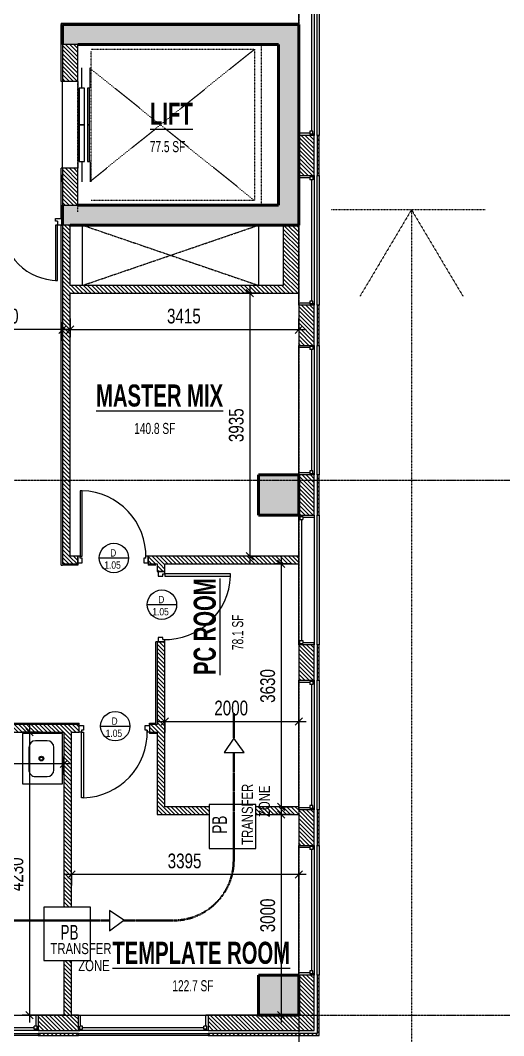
# Model space of a CAD drawing. Header units: millimetres. Extents: x -25222 to 91371, y -63339 to 20835.
# Drawn here: x 57575 to 64798, y -9696 to 5484 of the extents above; entities that cross this region are included whole.
import ezdxf

# ---------------------------------------------------------------- set-up
doc = ezdxf.new("R2010")
doc.units = ezdxf.units.MM
for name, pattern in [('Aligning Line', [6.35, 3.175, -3.175]), ('Cut Out Line', [2, 1, -1]), ('Dash_2_', [6.35, 3.175, -3.175]), ('Grid Line', [22.225, 12.7, -3.175, 3.175, -3.175])]:
    doc.linetypes.add(name, pattern=pattern)
for name, color, linetype, lineweight in [('A-ANNO-DIMS', 211, 'Continuous', 9), ('A-ANNO-DIMS-110', 211, 'Continuous', 9), ('A-AREA-IDEN', 2, 'Continuous', 9), ('A-DETL', 90, 'Continuous', 5), ('A-DETL-GENF', 92, 'Continuous', 5), ('A-DETL-HDLN', 90, 'Dash_2_', 5), ('A-DETL-THIN', 151, 'Continuous', 5), ('A-DOOR', 31, 'Continuous', 5), ('A-DOOR-FRAM', 31, 'Continuous', 5), ('A-DOOR-IDEN', 31, 'Continuous', 9), ('A-GLAZ', 151, 'Continuous', 5), ('A-WALL', 113, 'Continuous', 5), ('A-WALL-PATT', 111, 'Continuous', 25), ('G-ANNO-TEXT', 231, 'Continuous', 9), ('I-FURN', 30, 'Continuous', 5), ('Q-SPCQ', 91, 'Continuous', 5), ('S-COLS', 52, 'Continuous', 5), ('S-GRID', 1, 'Continuous', 9)]:
    doc.layers.add(name, color=color, linetype=linetype, lineweight=lineweight)
doc.styles.add('Swis721 Cn BT', font='swissc.ttf', dxfattribs={"width": 0.8, "height": 220})
doc.styles.add('Swis721 Cn BT_10', font='swissc.ttf', dxfattribs={"width": 0.9, "height": 220})
doc.styles.add('Swis721 Cn BT_3', font='swissc.ttf', dxfattribs={"width": 0.8, "height": 165})
doc.styles.add('Swis721 Cn BT_7', font='swissc.ttf', dxfattribs={"height": 110})
doc.styles.add('Swis721 Cn BT_B', font='swisscb.ttf', dxfattribs={"width": 0.8, "height": 330})
doc.styles.add('Swis721 LtCn BT', font='swisscl.ttf', dxfattribs={"height": 165})
doc.dimstyles.new('Diagonal_-2_mm_Swiss', dxfattribs={"dimscale": 304.8, "dimtxt": 222.071065, "dimasz": 0.360892, "dimexe": 0.360892, "dimexo": 0.0625, "dimgap": 0.072178, "dimtad": 1, "dimdec": 0, "dimzin": 0, "dimdsep": 46, "dimtxsty": 'Swis721 Cn BT_10', "dimblk1": 'OBLIQUE', "dimblk2": 'OBLIQUE', "dimsah": 1, "dimcen": 0.09, "dimdle": 0.360892, "dimazin": 0, "dimtfac": 1, "dimtdec": 4, "dimtix": 1, "dimtmove": 0, "dimatfit": 3, "dimfxl": 0.541339, "dimfxlon": 1, "dimtvp": 1, "dimtolj": 1, "dimtzin": 0, "dimarcsym": 2})
pattern_1 = [(315, (14219.89, -54691.457), (30.869454, 30.869454), [])]

# ---------------------------------------------------------------- blocks, each defined once
blk = doc.blocks.new('BETACRYL BB R 5337 - 0-100 Classic White-1237994-4_ FOURTH FLOOR - GA PLAN')
at = {"layer": 'A-DETL-GENF', "color": 53, "lineweight": 9}
for p, q in [((167.5, 187.5), (-167.5, 187.5)), ((-267.5, 87.5), (-267.5, -87.5)), ((267.5, -87.5), (267.5, 87.5)), ((-167.5, -187.5), (167.5, -187.5))]:
    blk.add_line(p, q, dxfattribs=at)
for radius in [35, 23]:
    blk.add_circle((0, 0), radius, dxfattribs=at)
for centre, start, end in [((-167.5, 87.5), 90, 180), ((167.5, 87.5), 0, 90), ((-167.5, -87.5), 180, 270), ((167.5, -87.5), 270, 0)]:
    blk.add_arc(centre, 100, start, end, dxfattribs=at)
blk = doc.blocks.new('MM-HOSPITAL A_B BLOCK 2022_05_19_Interiors_rvt-1-4_ FOURTH FLOOR - GA PLAN')
at = {"layer": 'A-WALL', "color": 10, "lineweight": 9}
for p, q in [((58185, 5441), (61735, 5441)), ((58185, 5441), (58185, 5421)), ((58185, 4571), (58185, 5421)), ((61735, 5421), (61735, 5441)), ((58205, 4571), (58185, 4571)), ((58185, 2531), (58185, 3271)), ((58205, 3271), (58185, 3271)), ((58205, 2531), (58185, 2531)), ((58185, -2664), (58185, 2416)), ((58205, 2416), (58185, 2416)), ((58185, -2664), (58205, -2664)), ((58435, -2664), (58205, -2664)), ((58435, -2644), (58435, -2664)), ((59485, -2644), (59485, -2664)), ((59600, -2664), (59485, -2664)), ((59600, -5024), (59600, -3809)), ((59620, -3809), (59600, -3809)), ((55390, -5024), (58455, -5024)), ((58455, -5044), (58455, -5024)), ((59505, -5024), (59600, -5024)), ((59505, -5044), (59505, -5024)), ((59505, -5159), (59505, -5179)), ((59610, -5159), (59610, -5179)), ((59610, -5179), (59505, -5179))]:
    blk.add_line(p, q, dxfattribs=at)
at = {"layer": 'I-FURN', "color": 53, "lineweight": 9}
for p, q in [((58205, -5179), (57605, -5179)), ((57605, -5179), (57605, -5929)), ((58205, -5929), (58205, -5179)), ((57605, -5929), (58205, -5929))]:
    blk.add_line(p, q, dxfattribs=at)
at = {"color": 53, "lineweight": 9, "rotation": 270.0000000000001}
blk.add_blockref('BETACRYL BB R 5337 - 0-100 Classic White-1237994-4_ FOURTH FLOOR - GA PLAN', (57890, -5554), dxfattribs=at)
blk = doc.blocks.new('M_Concrete-Rectangular-Column - 600 x 600-11757013-4_ FOURTH FLOOR - GA PLAN')
at = {"layer": 'S-COLS'}
blk.add_hatch(color=55, dxfattribs=at).paths.add_polyline_path([(300, -300), (300, 300), (-300, 300), (-300, -300)], flags=0)
at = {"layer": 'S-COLS', "color": 250, "lineweight": 50}
for p, q in [((300, 300), (-300, 300)), ((-300, 300), (-300, -300)), ((300, -300), (300, 300)), ((-300, -300), (300, -300))]:
    blk.add_line(p, q, dxfattribs=at)
blk = doc.blocks.new('M_Fixed - 1938_2578-11196790-4_ FOURTH FLOOR - GA PLAN')
at = {"layer": 'A-GLAZ', "lineweight": 9}
for p, q in [((-969, 128), (-950, 128)), ((-950, 128), (-950, 65)), ((-950, 109), (-906, 109)), ((-950, 65), (-906, 65)), ((-937, 65), (-937, -102)), ((-906, 109), (-906, 65)), ((-906, 87), (906, 87)), ((906, 109), (906, 65)), ((950, 109), (906, 109)), ((906, 65), (950, 65)), ((937, 65), (937, -102)), ((950, 128), (950, 65)), ((968, 128), (950, 128)), ((-969, -102), (-937, -102)), ((969, -102), (937, -102))]:
    blk.add_line(p, q, dxfattribs=at)
blk = doc.blocks.new('Lift - Centre door 1800X2500 - 13 Person 800kg load-6536581-4_ FOURTH FLOOR - GA PLAN')
at = {"layer": 'Q-SPCQ'}
for p, q in [((-596, 118), (-496, 118)), ((-596, 115), (-596, 118)), ((-561, 119), (-531, 119)), ((-559, 119), (-561, 119)), ((-561, 119), (-559, 119)), ((-559, 119), (-561, 119)), ((-531, 119), (-533, 119)), ((-533, 119), (-531, 119)), ((-531, 119), (-533, 119)), ((-496, 118), (-496, 115)), ((-396, -115), (-396, 115)), ((-396, 115), (904, 115)), ((904, -115), (904, 115)), ((904, -115), (-396, -115)), ((-296, -135), (-296, -215)), ((254, -135), (-296, -135)), ((254, -215), (254, -135)), ((804, -135), (254, -135)), ((254, -135), (254, -215)), ((804, -215), (804, -135)), ((-296, -175), (-596, -175)), ((-296, -300), (-596, -300)), ((-296, -215), (254, -215)), ((-296, -260), (-296, -290)), ((254, -260), (-296, -260)), ((-296, -290), (254, -290)), ((254, -215), (804, -215)), ((254, -290), (254, -260)), ((804, -260), (254, -260)), ((254, -260), (254, -290)), ((254, -290), (804, -290)), ((804, -175), (1104, -175)), ((804, -290), (804, -260)), ((804, -300), (1104, -300))]:
    blk.add_line(p, q, dxfattribs=at)
at = {"layer": 'Q-SPCQ', "linetype": 'Aligning Line'}
for p, q in [((-1046, -115), (1104, -115)), ((-946, -2855), (-946, -115)), ((1454, -2855), (1454, -115)), ((-878, -2755), (1085, -315)), ((-878, -2755), (-878, -315)), ((-596, -315), (1354, -315)), ((-578, -315), (1385, -2755)), ((1385, -315), (1385, -2755)), ((1454, -2855), (-946, -2855)), ((1385, -2755), (-878, -2755))]:
    blk.add_line(p, q, dxfattribs=at)
blk = doc.blocks.new('DC_DdlFlPanelFire-Rated-eq w vision panel - FWD8 1_8-12335370-4_ FOURTH FLOOR - GA PLAN')
at = {"layer": 'A-DOOR'}
for p, q in [((-795, 940), (-825, 940)), ((-825, 940), (-825, 115)), ((-795, 115), (-795, 940)), ((795, 115), (795, 940)), ((795, 940), (825, 940)), ((825, 940), (825, 115)), ((-825, 115), (-795, 115)), ((825, 115), (795, 115))]:
    blk.add_line(p, q, dxfattribs=at)
for centre, start, end in [((-825, 115), 360, 90), ((825, 115), 90, 180)]:
    blk.add_arc(centre, 825, start, end, dxfattribs=at)
at = {"layer": 'A-DOOR-FRAM'}
for p, q in [((-900, 15), (-900, 115)), ((-900, 115), (-825, 115)), ((-795, 15), (-900, 15)), ((-825, 57), (-825, 115)), ((-825, 57), (-795, 57)), ((-795, 57), (-795, 15)), ((795, 57), (825, 57)), ((795, 15), (795, 57)), ((900, 15), (795, 15)), ((825, 115), (900, 115)), ((825, 57), (825, 115)), ((900, 115), (900, 15))]:
    blk.add_line(p, q, dxfattribs=at)
blk = doc.blocks.new('DC_SglFl-W-Int - D 1_05-7339259-4_ FOURTH FLOOR - GA PLAN')
at = {"layer": 'A-DOOR'}
for p, q in [((460, 57.5), (460, 1037.5)), ((460, 1037.5), (490, 1037.5)), ((490, 1037.5), (490, 57.5)), ((490, 57.5), (460, 57.5))]:
    blk.add_line(p, q, dxfattribs=at)
blk.add_arc((490, 57.5), 980.5, 91.7534, 181.7534, dxfattribs=at)
at = {"layer": 'A-DOOR-FRAM'}
for p, q in [((-525, -42.5), (-525, 57.5)), ((-525, 57.5), (-490, 57.5)), ((-490, 27.5), (-490, 57.5)), ((-490, 27.5), (-460, 27.5)), ((-460, 27.5), (-460, -42.5)), ((460, 27.5), (490, 27.5)), ((460, -42.5), (460, 27.5)), ((490, 57.5), (525, 57.5)), ((490, 27.5), (490, 57.5)), ((525, 57.5), (525, -42.5)), ((-460, -42.5), (-525, -42.5)), ((525, -42.5), (460, -42.5))]:
    blk.add_line(p, q, dxfattribs=at)
blk = doc.blocks.new('DC_SglFl-W-Int - D 1_05-7339260-4_ FOURTH FLOOR - GA PLAN')
at = {"layer": 'A-DOOR'}
for p, q in [((460, -57.5), (460, -1037.5)), ((490, -57.5), (460, -57.5)), ((490, -1037.5), (490, -57.5)), ((460, -1037.5), (490, -1037.5))]:
    blk.add_line(p, q, dxfattribs=at)
blk.add_arc((490, -57.5), 980.5, 178.2466, 268.2466, dxfattribs=at)
at = {"layer": 'A-DOOR-FRAM'}
for p, q in [((-525, 42.5), (-525, -57.5)), ((-460, 42.5), (-525, 42.5)), ((-460, -27.5), (-460, 42.5)), ((460, 42.5), (460, -27.5)), ((525, 42.5), (460, 42.5)), ((525, -57.5), (525, 42.5)), ((-525, -57.5), (-490, -57.5)), ((-490, -27.5), (-460, -27.5)), ((-490, -27.5), (-490, -57.5)), ((460, -27.5), (490, -27.5)), ((490, -27.5), (490, -57.5)), ((490, -57.5), (525, -57.5))]:
    blk.add_line(p, q, dxfattribs=at)
blk = doc.blocks.new('M_Fixed - 1938_2578-11196791-4_ FOURTH FLOOR - GA PLAN')
at = {"layer": 'A-GLAZ', "lineweight": 9}
for p, q in [((-969, 102), (-937, 102)), ((-937, -65), (-937, 102)), ((937, -65), (937, 102)), ((969, 102), (937, 102)), ((-969, -128), (-950, -128)), ((-950, -128), (-950, -65)), ((-950, -65), (-906, -65)), ((-950, -109), (-906, -109)), ((-906, -109), (-906, -65)), ((-906, -87), (906, -87)), ((906, -65), (950, -65)), ((906, -109), (906, -65)), ((950, -109), (906, -109)), ((950, -128), (950, -65)), ((968, -128), (950, -128))]:
    blk.add_line(p, q, dxfattribs=at)
blk = doc.blocks.new('M_Door Tag type 3 - M_Door Tag type 3-9039904-4_ FOURTH FLOOR - GA PLAN')
at = {"layer": 'A-DOOR-IDEN'}
blk.add_line((-1.88, 0.29), (2.12, 0.29), dxfattribs=at)
blk.add_circle((0.12, 0.29), 2, dxfattribs=at)
blk = doc.blocks.new('DIMBLOCK60-4_ FOURTH FLOOR - GA PLAN')
at = {"layer": 'A-ANNO-DIMS-110', "transparency": 16777216}
for p, q in [((54225, -5796), (54225, -5521)), ((58225, -5796), (58225, -5521)), ((58335, -5631), (54115, -5631)), ((54225, -5631), (54225, -5796)), ((58225, -5631), (58225, -5796))]:
    blk.add_line(p, q, dxfattribs=at)
at = {"layer": 'A-ANNO-DIMS-110', "lineweight": 18, "transparency": 16777216}
for p, q in [((54225, -5631), (54280, -5576)), ((58225, -5631), (58280, -5576)), ((54225, -5631), (54170, -5686)), ((58225, -5631), (58170, -5686))]:
    blk.add_line(p, q, dxfattribs=at)
at = {"layer": 'A-ANNO-DIMS-110', "color": 0, "transparency": 16777216, "insert": (55964, -5318), "char_height": 220, "width": 626.03, "attachment_point": 1, "line_spacing_factor": 0.961347, "style": 'Swis721 Cn BT_10'}
blk.add_mtext('4000', dxfattribs=at)
blk = doc.blocks.new('_Oblique')
at = {"color": 0, "linetype": 'ByBlock', "lineweight": -2}
blk.add_line((-0.5, -0.5), (0.5, 0.5), dxfattribs=at)
blk = doc.blocks.new('DIMBLOCK61-4_ FOURTH FLOOR - GA PLAN')
at = {"layer": 'A-ANNO-DIMS-110', "transparency": 16777216}
for p, q in [((57876, -5159), (57601, -5159)), ((57711, -5049), (57711, -9499)), ((57711, -5159), (57876, -5159)), ((57876, -9389), (57601, -9389)), ((57711, -9389), (57876, -9389))]:
    blk.add_line(p, q, dxfattribs=at)
at = {"layer": 'A-ANNO-DIMS-110', "lineweight": 18, "transparency": 16777216}
for p, q in [((57711, -5159), (57656, -5104)), ((57711, -5159), (57766, -5214)), ((57711, -9389), (57656, -9334)), ((57711, -9389), (57766, -9444))]:
    blk.add_line(p, q, dxfattribs=at)
at = {"layer": 'A-ANNO-DIMS-110', "color": 0, "transparency": 16777216, "insert": (57399, -7535), "char_height": 220, "width": 626.03, "attachment_point": 1, "rotation": 90, "line_spacing_factor": 0.961347, "style": 'Swis721 Cn BT_10'}
blk.add_mtext('4230', dxfattribs=at)
blk = doc.blocks.new('DIMBLOCK62-4_ FOURTH FLOOR - GA PLAN')
at = {"layer": 'A-ANNO-DIMS-110', "transparency": 16777216}
for p, q in [((61845, -7286), (58230, -7286)), ((58340, -7451), (58340, -7176)), ((58340, -7286), (58340, -7451)), ((61735, -7451), (61735, -7176)), ((61735, -7286), (61735, -7451))]:
    blk.add_line(p, q, dxfattribs=at)
at = {"layer": 'A-ANNO-DIMS-110', "lineweight": 18, "transparency": 16777216}
for p, q in [((58340, -7286), (58285, -7341)), ((58340, -7286), (58395, -7231)), ((61735, -7286), (61680, -7341)), ((61735, -7286), (61790, -7231))]:
    blk.add_line(p, q, dxfattribs=at)
at = {"layer": 'A-ANNO-DIMS-110', "color": 0, "transparency": 16777216, "insert": (59777, -6973), "char_height": 220, "width": 626.03, "attachment_point": 1, "line_spacing_factor": 0.961347, "style": 'Swis721 Cn BT_10'}
blk.add_mtext('3395', dxfattribs=at)
blk = doc.blocks.new('DIMBLOCK63-4_ FOURTH FLOOR - GA PLAN')
at = {"layer": 'A-ANNO-DIMS-110', "transparency": 16777216}
for p, q in [((61168, 1406), (60893, 1406)), ((61003, 1516), (61003, -2639)), ((61003, 1406), (61168, 1406)), ((61168, -2529), (60893, -2529)), ((61003, -2529), (61168, -2529))]:
    blk.add_line(p, q, dxfattribs=at)
at = {"layer": 'A-ANNO-DIMS-110', "lineweight": 18, "transparency": 16777216}
for p, q in [((61003, 1406), (60948, 1461)), ((61003, 1406), (61058, 1351)), ((61003, -2529), (60948, -2474)), ((61003, -2529), (61058, -2584))]:
    blk.add_line(p, q, dxfattribs=at)
at = {"layer": 'A-ANNO-DIMS-110', "color": 0, "transparency": 16777216, "insert": (60691, -822), "char_height": 220, "width": 626.03, "attachment_point": 1, "rotation": 90, "line_spacing_factor": 0.961347, "style": 'Swis721 Cn BT_10'}
blk.add_mtext('3935', dxfattribs=at)
blk = doc.blocks.new('DIMBLOCK64-4_ FOURTH FLOOR - GA PLAN')
at = {"layer": 'A-ANNO-DIMS-110', "transparency": 16777216}
for p, q in [((58320, 1024), (58320, 749)), ((58320, 859), (58320, 1024)), ((61735, 1024), (61735, 749)), ((61735, 859), (61735, 1024)), ((58210, 859), (61845, 859))]:
    blk.add_line(p, q, dxfattribs=at)
at = {"layer": 'A-ANNO-DIMS-110', "lineweight": 18, "transparency": 16777216}
for p, q in [((58320, 859), (58375, 914)), ((61735, 859), (61790, 914)), ((58320, 859), (58265, 804)), ((61735, 859), (61680, 804))]:
    blk.add_line(p, q, dxfattribs=at)
at = {"layer": 'A-ANNO-DIMS-110', "color": 0, "transparency": 16777216, "insert": (59767, 1172), "char_height": 220, "width": 626.03, "attachment_point": 1, "line_spacing_factor": 0.961347, "style": 'Swis721 Cn BT_10'}
blk.add_mtext('3415', dxfattribs=at)
blk = doc.blocks.new('DIMBLOCK66-4_ FOURTH FLOOR - GA PLAN')
at = {"layer": 'A-ANNO-DIMS-110', "transparency": 16777216}
for p, q in [((56405, 694), (56405, 969)), ((58205, 694), (58205, 969)), ((58315, 859), (56295, 859)), ((56405, 859), (56405, 694)), ((58205, 859), (58205, 694))]:
    blk.add_line(p, q, dxfattribs=at)
at = {"layer": 'A-ANNO-DIMS-110', "lineweight": 18, "transparency": 16777216}
for p, q in [((56405, 859), (56460, 914)), ((58205, 859), (58260, 914)), ((56405, 859), (56350, 804)), ((58205, 859), (58150, 804))]:
    blk.add_line(p, q, dxfattribs=at)
at = {"layer": 'A-ANNO-DIMS-110', "color": 0, "transparency": 16777216, "insert": (57044, 1172), "char_height": 220, "width": 626.03, "attachment_point": 1, "line_spacing_factor": 0.961347, "style": 'Swis721 Cn BT_10'}
blk.add_mtext('1800', dxfattribs=at)
blk = doc.blocks.new('DIMBLOCK107-4_ FOURTH FLOOR - GA PLAN')
at = {"layer": 'A-ANNO-DIMS-110', "transparency": 16777216}
for p, q in [((61474, -2534), (61474, -6384)), ((61639, -2644), (61364, -2644)), ((61474, -2644), (61639, -2644)), ((61639, -6274), (61364, -6274)), ((61474, -6274), (61639, -6274))]:
    blk.add_line(p, q, dxfattribs=at)
at = {"layer": 'A-ANNO-DIMS-110', "lineweight": 18, "transparency": 16777216}
for p, q in [((61474, -2644), (61419, -2589)), ((61474, -2644), (61529, -2699)), ((61474, -6274), (61419, -6219)), ((61474, -6274), (61529, -6329))]:
    blk.add_line(p, q, dxfattribs=at)
at = {"layer": 'A-ANNO-DIMS-110', "color": 0, "transparency": 16777216, "insert": (61161, -4720), "char_height": 220, "width": 626.03, "attachment_point": 1, "rotation": 90, "line_spacing_factor": 0.961347, "style": 'Swis721 Cn BT_10'}
blk.add_mtext('3630', dxfattribs=at)
blk = doc.blocks.new('DIMBLOCK108-4_ FOURTH FLOOR - GA PLAN')
at = {"layer": 'A-ANNO-DIMS-110', "lineweight": 18, "transparency": 16777216}
for p, q in [((61474, -6389), (61419, -6334)), ((61474, -6389), (61529, -6444)), ((61474, -9389), (61419, -9334)), ((61474, -9389), (61529, -9444))]:
    blk.add_line(p, q, dxfattribs=at)
at = {"layer": 'A-ANNO-DIMS-110', "transparency": 16777216}
for p, q in [((61474, -6279), (61474, -9499)), ((61639, -6389), (61364, -6389)), ((61474, -6389), (61639, -6389)), ((61639, -9389), (61364, -9389)), ((61474, -9389), (61639, -9389))]:
    blk.add_line(p, q, dxfattribs=at)
at = {"layer": 'A-ANNO-DIMS-110', "color": 0, "transparency": 16777216, "insert": (61161, -8150), "char_height": 220, "width": 626.03, "attachment_point": 1, "rotation": 90, "line_spacing_factor": 0.961347, "style": 'Swis721 Cn BT_10'}
blk.add_mtext('3000', dxfattribs=at)
blk = doc.blocks.new('DIMBLOCK109-4_ FOURTH FLOOR - GA PLAN')
at = {"layer": 'A-ANNO-DIMS-110', "transparency": 16777216}
for p, q in [((61735, -4834), (61735, -5109)), ((61735, -4999), (61735, -4834)), ((59625, -4999), (61845, -4999)), ((59735, -5164), (59735, -4889)), ((59735, -4999), (59735, -5164))]:
    blk.add_line(p, q, dxfattribs=at)
at = {"layer": 'A-ANNO-DIMS-110', "lineweight": 18, "transparency": 16777216}
for p, q in [((59735, -4999), (59680, -5054)), ((59735, -4999), (59790, -4944)), ((61735, -4999), (61680, -5054)), ((61735, -4999), (61790, -4944))]:
    blk.add_line(p, q, dxfattribs=at)
at = {"layer": 'A-ANNO-DIMS-110', "color": 0, "transparency": 16777216, "insert": (60474, -4687), "char_height": 220, "width": 626.03, "attachment_point": 1, "line_spacing_factor": 0.961347, "style": 'Swis721 Cn BT_10'}
blk.add_mtext('2000', dxfattribs=at)

msp = doc.modelspace()

# ---------------------------------------------------------------- hatches: boundary and pattern name
at = {"layer": 'A-WALL-PATT', "lineweight": 5}
h = msp.add_hatch(dxfattribs=at)
h.set_pattern_fill('FP_1', color=9, style=0, pattern_type=2)
h.set_pattern_definition(pattern_1)
h.paths.add_polyline_path([(62040.1, -9693.7), (62040.1, -8788.7), (62010.1, -8788.7), (62010.1, -9693.7)], flags=0)
h.paths.add_polyline_path([(62040.1, -6850.7), (62040.1, -6319.7), (62010.1, -6319.7), (62010.1, -6850.7)], flags=0)
h.paths.add_polyline_path([(62040.1, -4381.7), (62040.1, -3851.7), (62010.1, -3851.7), (62010.1, -4381.7)], flags=0)
h.paths.add_polyline_path([(62040.1, -1913.7), (62040.1, -1313.7), (62010.1, -1313.7), (62010.1, -1913.7)], flags=0)
h.paths.add_polyline_path([(62010.1, 624.3), (62040.1, 624.3), (62040.1, 1224.3), (62010.1, 1224.3)], flags=0)
h.paths.add_polyline_path([(62040.1, 3162.3), (62040.1, 3762.3), (62010.1, 3762.3), (62010.1, 3162.3)], flags=0)
h.paths.add_polyline_path([(62010.1, 5700.3), (62040.1, 5700.3), (62040.1, 6128.3), (62010.1, 6128.3)], flags=0)
h.paths.add_polyline_path([(62010.1, 8066.3), (62040.1, 8066.3), (62040.1, 9411.3), (62010.1, 9411.3), (62010.1, 8871.4)], flags=0)
h.paths.add_polyline_path([(62040.1, 11349.3), (62040.1, 12073.3), (62010.1, 12073.3), (62010.1, 11349.3)], flags=0)
h.paths.add_polyline_path([(62010.1, 14011.3), (62040.1, 14011.3), (62040.1, 14656.3), (62010.1, 14656.3), (62010.1, 14311.3)], flags=0)
h = msp.add_hatch(dxfattribs=at)
h.set_pattern_fill('FP_1', color=9, style=0, pattern_type=2)
h.set_pattern_definition(pattern_1)
h.paths.add_polyline_path([(61965.1, -9618.7), (61965.1, -8788.7), (61735.1, -8788.7), (61735.1, -9618.7)], flags=0)
h.paths.add_polyline_path([(61735.1, -6850.7), (61965.1, -6850.7), (61965.1, -6319.7), (61735.1, -6319.7), (61735.1, -6388.7)], flags=0)
h.paths.add_polyline_path([(61965.1, -4381.7), (61965.1, -3851.7), (61735.1, -3851.7), (61735.1, -4381.7)], flags=0)
h.paths.add_polyline_path([(61965.1, -1913.7), (61965.1, -1313.7), (61735.1, -1313.7), (61735.1, -1913.7)], flags=0)
h.paths.add_polyline_path([(61965.1, 624.3), (61965.1, 1224.3), (61735.1, 1224.3), (61735.1, 624.3)], flags=0)
h.paths.add_polyline_path([(61965.1, 3162.3), (61965.1, 3762.3), (61735.1, 3762.3), (61735.1, 3162.3)], flags=0)
h.paths.add_polyline_path([(61965.1, 5700.3), (61965.1, 6128.3), (61735.1, 6128.3), (61735.1, 5700.3)], flags=0)
h.paths.add_polyline_path([(61735.1, 8066.3), (61965.1, 8066.3), (61965.1, 9411.3), (61735.1, 9411.3), (61735.1, 8617.3)], flags=0)
h.paths.add_polyline_path([(61965.1, 11349.3), (61965.1, 12073.3), (61735.1, 12073.3), (61735.1, 11349.3)], flags=0)
h.paths.add_polyline_path([(61965.1, 14011.3), (61965.1, 14496.3), (61735.1, 14496.3), (61735.1, 14011.3)], flags=0)
for points in [[(61435.1, 5121.3), (61735.1, 5121.3), (61735.1, 5421.3), (58205.1, 5421.3), (58205.1, 5121.3), (59305.1, 5121.3)], [(61735.1, 2721.3), (61735.1, 5121.3), (61435.1, 5121.3), (61435.1, 2721.3)], [(59289.3, 2421.3), (61735.1, 2421.3), (61735.1, 2721.3), (58205.1, 2721.3), (58205.1, 2421.3), (58320.1, 2421.3)]]:
    msp.add_hatch(color=55, dxfattribs=at).paths.add_polyline_path(points, flags=0)
h = msp.add_hatch(dxfattribs=at)
h.set_pattern_fill('FP_1', color=9, style=0, pattern_type=2)
h.set_pattern_definition(pattern_1)
h.paths.add_polyline_path([(58320.1, 2721.3), (58435.1, 2721.3), (58435.1, 3271.3), (58205.1, 3271.3), (58205.1, 2721.3)], flags=0)
h.paths.add_polyline_path([(58435.1, 4571.3), (58435.1, 5121.3), (58205.1, 5121.3), (58205.1, 4571.3)], flags=0)
h = msp.add_hatch(dxfattribs=at)
h.set_pattern_fill('FP_1', color=9, style=0, pattern_type=2)
h.set_pattern_definition(pattern_1)
h.paths.add_polyline_path([(58205.1, -2643.7), (58320.1, -2643.7), (58320.1, 2421.3), (58205.1, 2421.3), (58205.1, -208.7)], flags=0)
h = msp.add_hatch(dxfattribs=at)
h.set_pattern_fill('FP_1', color=9, style=0, pattern_type=2)
h.set_pattern_definition(pattern_1)
h.paths.add_polyline_path([(61735.1, 1406.3), (61735.1, 2421.3), (61505.1, 2421.3), (61505.1, 1406.3)], flags=0)
h = msp.add_hatch(dxfattribs=at)
h.set_pattern_fill('FP_1', color=9, style=0, pattern_type=2)
h.set_pattern_definition(pattern_1)
h.paths.add_polyline_path([(61505.1, 1406.3), (61505.1, 1521.3), (58320.1, 1521.3), (58320.1, 1406.3), (61435.1, 1406.3)], flags=0)
h = msp.add_hatch(dxfattribs=at)
h.set_pattern_fill('FP_1', color=9, style=0, pattern_type=2)
h.set_pattern_definition(pattern_1)
h.paths.add_polyline_path([(59620.1, -2643.7), (61735.1, -2643.7), (61735.1, -2528.7), (59485.1, -2528.7), (59485.1, -2643.7)], flags=0)
h.paths.add_polyline_path([(58320.1, -2643.7), (58435.1, -2643.7), (58435.1, -2528.7), (58320.1, -2528.7)], flags=0)
h = msp.add_hatch(dxfattribs=at)
h.set_pattern_fill('FP_1', color=9, style=0, pattern_type=2)
h.set_pattern_definition(pattern_1)
h.paths.add_polyline_path([(59620.1, -5043.7), (59735.1, -5043.7), (59735.1, -3808.7), (59620.1, -3808.7), (59620.1, -3851.7)], flags=0)
h.paths.add_polyline_path([(59620.1, -2758.7), (59735.1, -2758.7), (59735.1, -2643.7), (59620.1, -2643.7)], flags=0)
h = msp.add_hatch(dxfattribs=at)
h.set_pattern_fill('FP_1', color=9, style=0, pattern_type=2)
h.set_pattern_definition(pattern_1)
h.paths.add_polyline_path([(59735.1, -5158.7), (59735.1, -5043.7), (59505.1, -5043.7), (59505.1, -5158.7), (59620.1, -5158.7)], flags=0)
h.paths.add_polyline_path([(55390.1, -5158.7), (58455.1, -5158.7), (58455.1, -5043.7), (55390.1, -5043.7)], flags=0)
h.paths.add_polyline_path([(54225.1, -5158.7), (54340.1, -5158.7), (54340.1, -5043.7), (52575.1, -5043.7), (52575.1, -5158.7), (54110.1, -5158.7)], flags=0)
h.paths.add_polyline_path([(51675.1, -5158.7), (51675.1, -5043.7), (46215.1, -5043.7), (46215.1, -5158.7), (51560.1, -5158.7)], flags=0)
h.paths.add_polyline_path([(41285.1, -5158.7), (42500.1, -5158.7), (42500.1, -5043.7), (40665.1, -5043.7), (40665.1, -5158.7), (40925.6, -5158.7)], flags=0)
h.paths.add_polyline_path([(43665.1, -5158.7), (45315.1, -5158.7), (45315.1, -5043.7), (43550.1, -5043.7), (43550.1, -5158.7), (43635.1, -5158.7)], flags=0)
h = msp.add_hatch(dxfattribs=at)
h.set_pattern_fill('FP_1', color=9, style=0, pattern_type=2)
h.set_pattern_definition(pattern_1)
h.paths.add_polyline_path([(58225.1, -9388.7), (58340.1, -9388.7), (58340.1, -8573.7), (58225.1, -8573.7)], flags=0)
h.paths.add_polyline_path([(58340.1, -7773.7), (58340.1, -5158.7), (58225.1, -5158.7), (58225.1, -7773.7)], flags=0)
h = msp.add_hatch(dxfattribs=at)
h.set_pattern_fill('FP_1', color=9, style=0, pattern_type=2)
h.set_pattern_definition(pattern_1)
h.paths.add_polyline_path([(59620.1, -6388.7), (59735.1, -6388.7), (59735.1, -5158.7), (59620.1, -5158.7), (59620.1, -6319.7)], flags=0)
h = msp.add_hatch(dxfattribs=at)
h.set_pattern_fill('FP_1', color=9, style=0, pattern_type=2)
h.set_pattern_definition(pattern_1)
h.paths.add_polyline_path([(59855.1, -6388.7), (59855.1, -6273.7), (59735.1, -6273.7), (59735.1, -6388.7)], flags=0)
h = msp.add_hatch(dxfattribs=at)
h.set_pattern_fill('FP_1', color=9, style=0, pattern_type=2)
h.set_pattern_definition(pattern_1)
h.paths.add_polyline_path([(60395.1, -6388.7), (60395.1, -6273.7), (59855.1, -6273.7), (59855.1, -6388.7), (60381.1, -6388.7)], flags=0)
h.paths.add_polyline_path([(61135.1, -6388.7), (61735.1, -6388.7), (61735.1, -6273.7), (61095.1, -6273.7), (61095.1, -6388.7)], flags=0)
h = msp.add_hatch(dxfattribs=at)
h.set_pattern_fill('FP_1', color=9, style=0, pattern_type=2)
h.set_pattern_definition(pattern_1)
h.paths.add_polyline_path([(61735.1, -9618.7), (61735.1, -9388.7), (60381.1, -9388.7), (60381.1, -9618.7), (61135.1, -9618.7)], flags=0)
h.paths.add_polyline_path([(55616.6, -9618.7), (55905.1, -9618.7), (55905.1, -9388.7), (55305.1, -9388.7), (55305.1, -9618.7)], flags=0)
h.paths.add_polyline_path([(49300.1, -9618.7), (49767.1, -9618.7), (49767.1, -9388.7), (49300.1, -9388.7)], flags=0)
h.paths.add_polyline_path([(58340.1, -9618.7), (58443.1, -9618.7), (58443.1, -9388.7), (57843.1, -9388.7), (57843.1, -9618.7), (58225.1, -9618.7)], flags=0)
h.paths.add_polyline_path([(51567.1, -9618.7), (51567.1, -9388.7), (50967.1, -9388.7), (50967.1, -9618.7)], flags=0)
h.paths.add_polyline_path([(54105.1, -9618.7), (54105.1, -9388.7), (53505.1, -9388.7), (53505.1, -9618.7)], flags=0)
h = msp.add_hatch(dxfattribs=at)
h.set_pattern_fill('FP_1', color=9, style=0, pattern_type=2)
h.set_pattern_definition(pattern_1)
h.paths.add_polyline_path([(58443.1, -9693.7), (58443.1, -9663.7), (57843.1, -9663.7), (57843.1, -9693.7), (58340.1, -9693.7)], flags=0)
h.paths.add_polyline_path([(61735.1, -9693.7), (62010.1, -9693.7), (62010.1, -9663.7), (60381.1, -9663.7), (60381.1, -9693.7), (61135.1, -9693.7)], flags=0)
h.paths.add_polyline_path([(49375.1, -9693.7), (49767.1, -9693.7), (49767.1, -9663.7), (49300.1, -9663.7), (49300.1, -9693.7), (49345.1, -9693.7)], flags=0)
h.paths.add_polyline_path([(51567.1, -9693.7), (51567.1, -9663.7), (50967.1, -9663.7), (50967.1, -9693.7)], flags=0)
h.paths.add_polyline_path([(55305.1, -9693.7), (55905.1, -9693.7), (55905.1, -9663.7), (55305.1, -9663.7)], flags=0)
h.paths.add_polyline_path([(53505.1, -9693.7), (54105.1, -9693.7), (54105.1, -9663.7), (53505.1, -9663.7)], flags=0)
at = {"layer": 'S-COLS'}
msp.add_hatch(color=8, dxfattribs=at).paths.add_polyline_path([(61735.1, -1913.7), (61735.1, -1313.7), (61135.1, -1313.7), (61135.1, -1913.7)], flags=0)

# ---------------------------------------------------------------- linework, layer by layer
at = {"layer": 'A-DETL', "linetype": 'Cut Out Line'}
for p, q in [((58505.1, 1521.3), (61135, 2421.3)), ((58505.1, 2421.3), (61135, 1521.3))]:
    msp.add_line(p, q, dxfattribs=at)
at = {"layer": 'A-DETL'}
for p, q in [((58505.1, 1521.3), (58505.1, 2421.3)), ((61135, 2421.3), (61135, 1521.3))]:
    msp.add_line(p, q, dxfattribs=at)
at = {"layer": 'A-DETL', "linetype": 'Cut Out Line', "lineweight": 40}
for p, q in [((60763.2, -5247.3), (60763.2, -4869.5)), ((60763.2, -7073.7), (60763.2, -5460.5)), ((57413.5, -7973.7), (58906.7, -7973.7)), ((59113.5, -7973.7), (59863.2, -7973.7))]:
    msp.add_line(p, q, dxfattribs=at)
msp.add_arc((59863.2, -7073.7), 900, 270, 360, dxfattribs=at)
at = {"layer": 'A-DETL-HDLN'}
for p, q in [((64520.4, 2651.3), (62220.4, 2651.3)), ((63420.4, 2651.3), (62653.5, 1362.2)), ((63420.4, 2651.3), (64187.4, 1362.2)), ((63420.4, 2651.3), (63420.4, -11201.8))]:
    msp.add_line(p, q, dxfattribs=at)
at = {"layer": 'A-DETL-THIN'}
for p, q in [((60763.2, -5247.3), (60619.1, -5460.5)), ((60922.3, -5460.5), (60763.2, -5247.3)), ((60619.1, -5460.5), (60922.3, -5460.5)), ((61095.1, -6238.7), (60395.1, -6238.7)), ((60395.1, -6238.7), (60395.1, -6895.4)), ((61095.1, -6895.4), (61095.1, -6238.7)), ((60395.1, -6895.4), (61095.1, -6895.4)), ((58625.1, -7773.7), (57925.1, -7773.7)), ((57925.1, -7773.7), (57925.1, -8573.7)), ((58625.1, -8573.7), (58625.1, -7773.7)), ((59119.8, -7969), (58906.7, -7824.9)), ((58906.7, -7824.9), (58906.7, -8128.1)), ((58906.7, -8128.1), (59119.8, -7969)), ((57925.1, -8573.7), (58625.1, -8573.7))]:
    msp.add_line(p, q, dxfattribs=at)
at = {"layer": 'A-WALL'}
for p, q in [((61735.1, 5121.3), (61735.1, 5700.3)), ((61965.1, 5700.3), (61965.1, 3762.3)), ((62010.1, 3762.3), (62010.1, 5700.3)), ((62040.1, 5700.3), (62040.1, 3762.3)), ((58435.1, 5121.3), (58205.1, 5121.3)), ((61965.1, 3162.3), (61965.1, 1224.3)), ((62010.1, 1224.3), (62010.1, 3162.3)), ((62040.1, 3162.3), (62040.1, 1224.3)), ((58205.1, 2721.3), (58435.1, 2721.3)), ((58320.1, 2421.3), (58205.1, 2421.3)), ((61735.1, 1224.3), (61735.1, 1406.3)), ((61735.1, -1313.7), (61735.1, 624.3)), ((61965.1, 624.3), (61965.1, -1313.7)), ((62010.1, -1313.7), (62010.1, 624.3)), ((62040.1, 624.3), (62040.1, -1313.7)), ((61735.1, -2528.7), (61735.1, -1913.7)), ((61965.1, -1913.7), (61965.1, -3851.7)), ((62010.1, -3851.7), (62010.1, -1913.7)), ((62040.1, -1913.7), (62040.1, -3851.7)), ((61735.1, -3851.7), (61735.1, -2643.7)), ((61735.1, -6273.7), (61735.1, -4381.7)), ((61965.1, -4381.7), (61965.1, -6319.7)), ((62010.1, -6319.7), (62010.1, -4381.7)), ((62040.1, -4381.7), (62040.1, -6319.7)), ((61735.1, -8788.7), (61735.1, -6850.7)), ((61965.1, -6850.7), (61965.1, -8788.7)), ((62010.1, -8788.7), (62010.1, -6850.7)), ((62040.1, -6850.7), (62040.1, -8788.7)), ((55905.1, -9388.7), (57843.1, -9388.7)), ((58443.1, -9388.7), (60381.1, -9388.7)), ((57843.1, -9618.7), (55905.1, -9618.7)), ((55905.1, -9663.7), (57843.1, -9663.7)), ((57843.1, -9693.7), (55905.1, -9693.7)), ((60381.1, -9618.7), (58443.1, -9618.7)), ((58443.1, -9663.7), (60381.1, -9663.7)), ((60381.1, -9693.7), (58443.1, -9693.7))]:
    msp.add_line(p, q, dxfattribs=at)
at = {"layer": 'A-WALL', "lineweight": 50}
for p, q in [((61735.1, 5421.3), (58205.1, 5421.3)), ((58205.1, 5421.3), (58205.1, 5121.3)), ((61735.1, 5121.3), (61735.1, 5421.3)), ((58435.1, 5121.3), (61435.1, 5121.3)), ((61435.1, 5121.3), (61435.1, 2721.3)), ((61735.1, 2721.3), (61735.1, 5121.3)), ((58205.1, 2721.3), (58205.1, 2421.3)), ((61435.1, 2721.3), (58435.1, 2721.3)), ((61735.1, 2421.3), (61735.1, 2721.3)), ((58320.1, 2421.3), (61735.1, 2421.3))]:
    msp.add_line(p, q, dxfattribs=at)
at = {"layer": 'A-WALL', "lineweight": 25}
for p, q in [((58205.1, 5121.3), (58205.1, 4571.3)), ((58435.1, 4571.3), (58435.1, 5121.3)), ((61735.1, 3762.3), (61735.1, 3162.3)), ((61965.1, 3762.3), (61735.1, 3762.3)), ((61965.1, 3162.3), (61965.1, 3762.3)), ((62010.1, 3762.3), (62010.1, 3162.3)), ((62040.1, 3762.3), (62010.1, 3762.3)), ((62040.1, 3162.3), (62040.1, 3762.3)), ((58205.1, 3271.3), (58205.1, 2721.3)), ((58435.1, 2721.3), (58435.1, 3271.3)), ((61735.1, 3162.3), (61965.1, 3162.3)), ((62010.1, 3162.3), (62040.1, 3162.3)), ((58205.1, 2421.3), (58205.1, -2643.7)), ((58320.1, 1521.3), (58320.1, 2421.3)), ((61505.1, 2421.3), (61505.1, 1521.3)), ((61735.1, 1406.3), (61735.1, 2421.3)), ((61735.1, 2421.3), (61735.1, 2421.3)), ((61505.1, 1521.3), (58320.1, 1521.3)), ((58320.1, 1406.3), (61735.1, 1406.3)), ((58320.1, -2528.7), (58320.1, 1406.3)), ((61735.1, 1224.3), (61735.1, 624.3)), ((61965.1, 1224.3), (61735.1, 1224.3)), ((61965.1, 624.3), (61965.1, 1224.3)), ((62010.1, 1224.3), (62010.1, 624.3)), ((62040.1, 1224.3), (62010.1, 1224.3)), ((62040.1, 624.3), (62040.1, 1224.3)), ((61735.1, 624.3), (61965.1, 624.3)), ((62010.1, 624.3), (62040.1, 624.3)), ((61735.1, -1313.7), (61735.1, -1913.7)), ((61965.1, -1313.7), (61735.1, -1313.7)), ((61965.1, -1913.7), (61965.1, -1313.7)), ((62010.1, -1313.7), (62010.1, -1913.7)), ((62040.1, -1313.7), (62010.1, -1313.7)), ((62040.1, -1913.7), (62040.1, -1313.7)), ((61735.1, -1913.7), (61965.1, -1913.7)), ((62010.1, -1913.7), (62040.1, -1913.7)), ((58435.1, -2528.7), (58320.1, -2528.7)), ((58435.1, -2643.7), (58435.1, -2528.7)), ((61735.1, -2528.7), (59485.1, -2528.7)), ((59485.1, -2528.7), (59485.1, -2643.7)), ((61735.1, -2643.7), (61735.1, -2528.7)), ((58205.1, -2643.7), (58435.1, -2643.7)), ((59485.1, -2643.7), (59620.1, -2643.7)), ((59620.1, -2643.7), (59620.1, -2758.7)), ((59735.1, -2643.7), (61735.1, -2643.7)), ((59735.1, -2758.7), (59735.1, -2643.7)), ((59620.1, -2758.7), (59735.1, -2758.7)), ((59735.1, -3808.7), (59620.1, -3808.7)), ((59620.1, -3808.7), (59620.1, -5043.7)), ((59735.1, -6273.7), (59735.1, -3808.7)), ((61735.1, -3851.7), (61735.1, -4381.7)), ((61965.1, -3851.7), (61735.1, -3851.7)), ((61965.1, -4381.7), (61965.1, -3851.7)), ((62010.1, -3851.7), (62010.1, -4381.7)), ((62040.1, -3851.7), (62010.1, -3851.7)), ((62040.1, -4381.7), (62040.1, -3851.7)), ((61735.1, -4381.7), (61965.1, -4381.7)), ((62010.1, -4381.7), (62040.1, -4381.7)), ((58455.1, -5043.7), (55390.1, -5043.7)), ((55390.1, -5158.7), (58225.1, -5158.7)), ((58225.1, -5158.7), (58225.1, -7773.7)), ((58340.1, -5158.7), (58455.1, -5158.7)), ((58340.1, -7773.7), (58340.1, -5158.7)), ((58455.1, -5158.7), (58455.1, -5043.7)), ((59620.1, -5043.7), (59505.1, -5043.7)), ((59505.1, -5043.7), (59505.1, -5158.7)), ((59505.1, -5158.7), (59620.1, -5158.7)), ((59620.1, -5158.7), (59620.1, -6388.7)), ((60395.1, -6273.7), (59735.1, -6273.7)), ((61735.1, -6273.7), (61095.1, -6273.7)), ((61735.1, -6319.7), (61735.1, -6273.7)), ((61965.1, -6319.7), (61735.1, -6319.7)), ((61965.1, -6850.7), (61965.1, -6319.7)), ((62010.1, -6319.7), (62010.1, -6850.7)), ((62040.1, -6319.7), (62010.1, -6319.7)), ((62040.1, -6850.7), (62040.1, -6319.7)), ((59620.1, -6388.7), (60395.1, -6388.7)), ((61095.1, -6388.7), (61735.1, -6388.7)), ((61735.1, -6388.7), (61735.1, -6850.7)), ((61735.1, -6850.7), (61965.1, -6850.7)), ((62010.1, -6850.7), (62040.1, -6850.7)), ((58225.1, -8573.7), (58225.1, -9388.7)), ((58340.1, -9388.7), (58340.1, -8573.7)), ((61965.1, -8788.7), (61735.1, -8788.7)), ((61965.1, -9618.7), (61965.1, -8788.7)), ((62010.1, -8788.7), (62010.1, -9663.7)), ((62040.1, -8788.7), (62010.1, -8788.7)), ((62040.1, -9693.7), (62040.1, -8788.7)), ((58225.1, -9388.7), (57843.1, -9388.7)), ((57843.1, -9388.7), (57843.1, -9618.7)), ((58443.1, -9388.7), (58340.1, -9388.7)), ((58443.1, -9618.7), (58443.1, -9388.7)), ((61135.1, -9388.7), (60381.1, -9388.7)), ((60381.1, -9388.7), (60381.1, -9618.7)), ((57843.1, -9618.7), (58443.1, -9618.7)), ((58443.1, -9663.7), (57843.1, -9663.7)), ((57843.1, -9663.7), (57843.1, -9693.7)), ((57843.1, -9693.7), (58443.1, -9693.7)), ((58443.1, -9693.7), (58443.1, -9663.7)), ((60381.1, -9618.7), (61965.1, -9618.7)), ((62010.1, -9663.7), (60381.1, -9663.7)), ((60381.1, -9663.7), (60381.1, -9693.7)), ((60381.1, -9693.7), (62040.1, -9693.7))]:
    msp.add_line(p, q, dxfattribs=at)
at = {"layer": 'S-COLS', "color": 250, "lineweight": 50}
for p, q in [((61735.1, -1313.7), (61135.1, -1313.7)), ((61135.1, -1313.7), (61135.1, -1913.7)), ((61735.1, -1913.7), (61735.1, -1313.7)), ((61135.1, -1913.7), (61735.1, -1913.7))]:
    msp.add_line(p, q, dxfattribs=at)
at = {"layer": 'S-GRID', "linetype": 'Grid Line'}
for p, q in [((61735.1, 20089.7), (61735.1, -62440.6)), ((-24562.2, -1388.7), (90711.2, -1388.7)), ((-24562.2, -9388.7), (90711.2, -9388.7))]:
    msp.add_line(p, q, dxfattribs=at)

# ---------------------------------------------------------------- block references
at = {"lineweight": 5}
msp.add_blockref('MM-HOSPITAL A_B BLOCK 2022_05_19_Interiors_rvt-1-4_ FOURTH FLOOR - GA PLAN', (0, 0), dxfattribs=at)
at = {"layer": 'A-DOOR'}
for name, p, rotation in [('DC_DdlFlPanelFire-Rated-eq w vision panel - FWD8 1_8-12335370-4_ FOURTH FLOOR - GA PLAN', (57305.1, 2536.3), 180), ('DC_SglFl-W-Int - D 1_05-7339260-4_ FOURTH FLOOR - GA PLAN', (58960.1, -2586.2), 180), ('DC_SglFl-W-Int - D 1_05-7339260-4_ FOURTH FLOOR - GA PLAN', (59677.6, -3283.7), 89.99999999999987), ('DC_SglFl-W-Int - D 1_05-7339259-4_ FOURTH FLOOR - GA PLAN', (58980.1, -5101.2), 180)]:
    msp.add_blockref(name, p, dxfattribs=dict(at, rotation=rotation))
at = {"layer": 'A-DOOR-IDEN', "xscale": 110, "yscale": 110, "zscale": 110}
for p in [(58960.1, -2586.2), (59677.6, -3283.7), (58980.1, -5101.2)]:
    msp.add_blockref('M_Door Tag type 3 - M_Door Tag type 3-9039904-4_ FOURTH FLOOR - GA PLAN', p, dxfattribs=at)
at = {"layer": 'A-GLAZ'}
for name, p, rotation in [('M_Fixed - 1938_2578-11196790-4_ FOURTH FLOOR - GA PLAN', (61837.1, 4731.3), 269.9999999999999), ('M_Fixed - 1938_2578-11196790-4_ FOURTH FLOOR - GA PLAN', (61837.1, 2193.3), 269.9999999999999), ('M_Fixed - 1938_2578-11196790-4_ FOURTH FLOOR - GA PLAN', (61837.1, -344.7), 269.9999999999999), ('M_Fixed - 1938_2578-11196791-4_ FOURTH FLOOR - GA PLAN', (61863.1, -2882.7), 269.9999999999999), ('M_Fixed - 1938_2578-11196790-4_ FOURTH FLOOR - GA PLAN', (61837.1, -5350.7), 269.9999999999999), ('M_Fixed - 1938_2578-11196790-4_ FOURTH FLOOR - GA PLAN', (61837.1, -7819.7), 269.9999999999999), ('M_Fixed - 1938_2578-11196790-4_ FOURTH FLOOR - GA PLAN', (56874.1, -9490.7), 180), ('M_Fixed - 1938_2578-11196790-4_ FOURTH FLOOR - GA PLAN', (59412.1, -9490.7), 180)]:
    msp.add_blockref(name, p, dxfattribs=dict(at, rotation=rotation))
at = {"layer": 'Q-SPCQ', "rotation": 89.99999999999987}
msp.add_blockref('Lift - Centre door 1800X2500 - 13 Person 800kg load-6536581-4_ FOURTH FLOOR - GA PLAN', (58320.1, 3667.3), dxfattribs=at)
at = {"layer": 'S-COLS'}
msp.add_blockref('M_Concrete-Rectangular-Column - 600 x 600-11757013-4_ FOURTH FLOOR - GA PLAN', (61435.1, -9088.7), dxfattribs=at)

# ---------------------------------------------------------------- texts
at = {"layer": 'A-AREA-IDEN', "attachment_point": 1}
for s, insert, char_height, width, style in [('\\LLIFT', (59512.8, 4252.3), 330, 740.759, 'Swis721 Cn BT_B'), ('77.5 SF', (59509.8, 3677.6), 165, 599.662, 'Swis721 Cn BT_3'), ('\\LMASTER MIX', (58706.7, 39.3), 330, 2229.333, 'Swis721 Cn BT_B'), ('140.8 SF', (59277, -535.4), 165, 698.43, 'Swis721 Cn BT_3'), ('\\LTEMPLATE ROOM', (58950.9, -8291.8), 330, 3019.476, 'Swis721 Cn BT_B'), ('122.7 SF', (59847.2, -8866.5), 165, 698.43, 'Swis721 Cn BT_3')]:
    msp.add_mtext(s, dxfattribs=dict(at, insert=insert, char_height=char_height, width=width, style=style))
at = {"layer": 'A-AREA-IDEN', "attachment_point": 1, "rotation": 90}
for s, insert, char_height, width, style in [('\\LPC ROOM', (60165.5, -4303.7), 330, 1650.835, 'Swis721 Cn BT_B'), ('78.1 SF', (60740.3, -3931), 165, 599.662, 'Swis721 Cn BT_3')]:
    msp.add_mtext(s, dxfattribs=dict(at, insert=insert, char_height=char_height, width=width, style=style))
at = {"layer": 'A-DOOR-IDEN', "char_height": 110, "attachment_point": 1, "style": 'Swis721 Cn BT_7'}
for s, insert, width in [('D', (58917.7, -2423), 105.823), ('1.05', (58830.4, -2604.9), 308.65), ('D', (59635.3, -3120.5), 105.823), ('1.05', (59548, -3302.4), 308.65), ('D', (58937.8, -4938), 105.823), ('1.05', (58850.5, -5119.9), 308.65)]:
    msp.add_mtext(s, dxfattribs=dict(at, insert=insert, width=width))
at = {"layer": 'G-ANNO-TEXT', "color": 7, "char_height": 165, "attachment_point": 1, "rotation": 90, "style": 'Swis721 LtCn BT'}
for s, insert, width in [('TRANSFER ', (60884.7, -6841.5), 1005.316), ('ZONE', (61139.4, -6426.7), 502.658)]:
    msp.add_mtext(s, dxfattribs=dict(at, insert=insert, width=width))
at = {"layer": 'G-ANNO-TEXT', "color": 1, "insert": (60442.3, -6675.8), "char_height": 220, "width": 303.359, "attachment_point": 1, "rotation": 90, "style": 'Swis721 Cn BT'}
msp.add_mtext('PB', dxfattribs=at)
at = {"layer": 'G-ANNO-TEXT', "color": 1, "insert": (58175.1, -8040), "char_height": 220, "width": 303.359, "attachment_point": 1, "style": 'Swis721 Cn BT'}
msp.add_mtext('PB', dxfattribs=at)
at = {"layer": 'G-ANNO-TEXT', "color": 7, "char_height": 165, "attachment_point": 1, "style": 'Swis721 LtCn BT'}
for s, insert, width in [('TRANSFER ', (58025.8, -8311), 1005.316), ('ZONE', (58440.5, -8565.7), 502.658)]:
    msp.add_mtext(s, dxfattribs=dict(at, insert=insert, width=width))

# ---------------------------------------------------------------- dimensions: what is measured, and where the dimension line sits
at = {"layer": 'A-ANNO-DIMS'}
for base, p1, p2, override, picture, middle in [((61003.1, -2528.7), (61168.1, 1406.3), (61168.1, -2528.7), {"dimpost": '<>', "dimfxl": 3935.000307}, 'DIMBLOCK63-4_ FOURTH FLOOR - GA PLAN', (60868.1, -561.2)), ((61474, -6273.7), (61639, -2643.7), (61639, -6273.7), {"dimpost": '<>', "dimfxl": 3630}, 'DIMBLOCK107-4_ FOURTH FLOOR - GA PLAN', (61339.1, -4458.7)), ((57711.3, -9388.7), (57876.3, -5158.7), (57876.3, -9388.7), {"dimpost": '<>', "dimfxl": 4230}, 'DIMBLOCK61-4_ FOURTH FLOOR - GA PLAN', (57576.3, -7273.7)), ((61474, -9388.7), (61639, -6388.7), (61639, -9388.7), {"dimpost": '<>', "dimfxl": 3000}, 'DIMBLOCK108-4_ FOURTH FLOOR - GA PLAN', (61339.2, -7888.7))]:
    dim = msp.add_linear_dim(base=base, p1=p1, p2=p2, angle=90, dimstyle='Diagonal_-2_mm_Swiss', override=override, dxfattribs=at)
    dim.commit()
    dim.dimension.update_dxf_attribs({"geometry": picture, "text_midpoint": middle})
for base, p1, p2, override, picture, middle in [((56405.1, 859.5), (58205.1, 694.5), (56405.1, 694.5), {"dimpost": '<>', "dimfxl": 1800}, 'DIMBLOCK66-4_ FOURTH FLOOR - GA PLAN', (57305.1, 994.4)), ((61735.1, 859.5), (58320.1, 1024.5), (61735.1, 1024.5), {"dimpost": '<>', "dimfxl": 3415.049049}, 'DIMBLOCK64-4_ FOURTH FLOOR - GA PLAN', (60027.6, 994.4)), ((61735.1, -4999.4), (59735.1, -5164.4), (61735.1, -4834.4), {"dimpost": '<>', "dimfxl": 2027.04218}, 'DIMBLOCK109-4_ FOURTH FLOOR - GA PLAN', (60735.1, -4864.4)), ((54225.1, -5630.7), (58225.1, -5795.7), (54225.1, -5795.7), {"dimpost": '<>', "dimfxl": 4000}, 'DIMBLOCK60-4_ FOURTH FLOOR - GA PLAN', (56225.1, -5495.9)), ((58340.1, -7285.9), (61735.1, -7450.9), (58340.1, -7450.9), {"dimpost": '<>', "dimfxl": 3395.00008}, 'DIMBLOCK62-4_ FOURTH FLOOR - GA PLAN', (60037.6, -7150.9))]:
    dim = msp.add_linear_dim(base=base, p1=p1, p2=p2, dimstyle='Diagonal_-2_mm_Swiss', override=override, dxfattribs=at)
    dim.commit()
    dim.dimension.update_dxf_attribs({"geometry": picture, "text_midpoint": middle})

doc.saveas('drawing.dxf')
